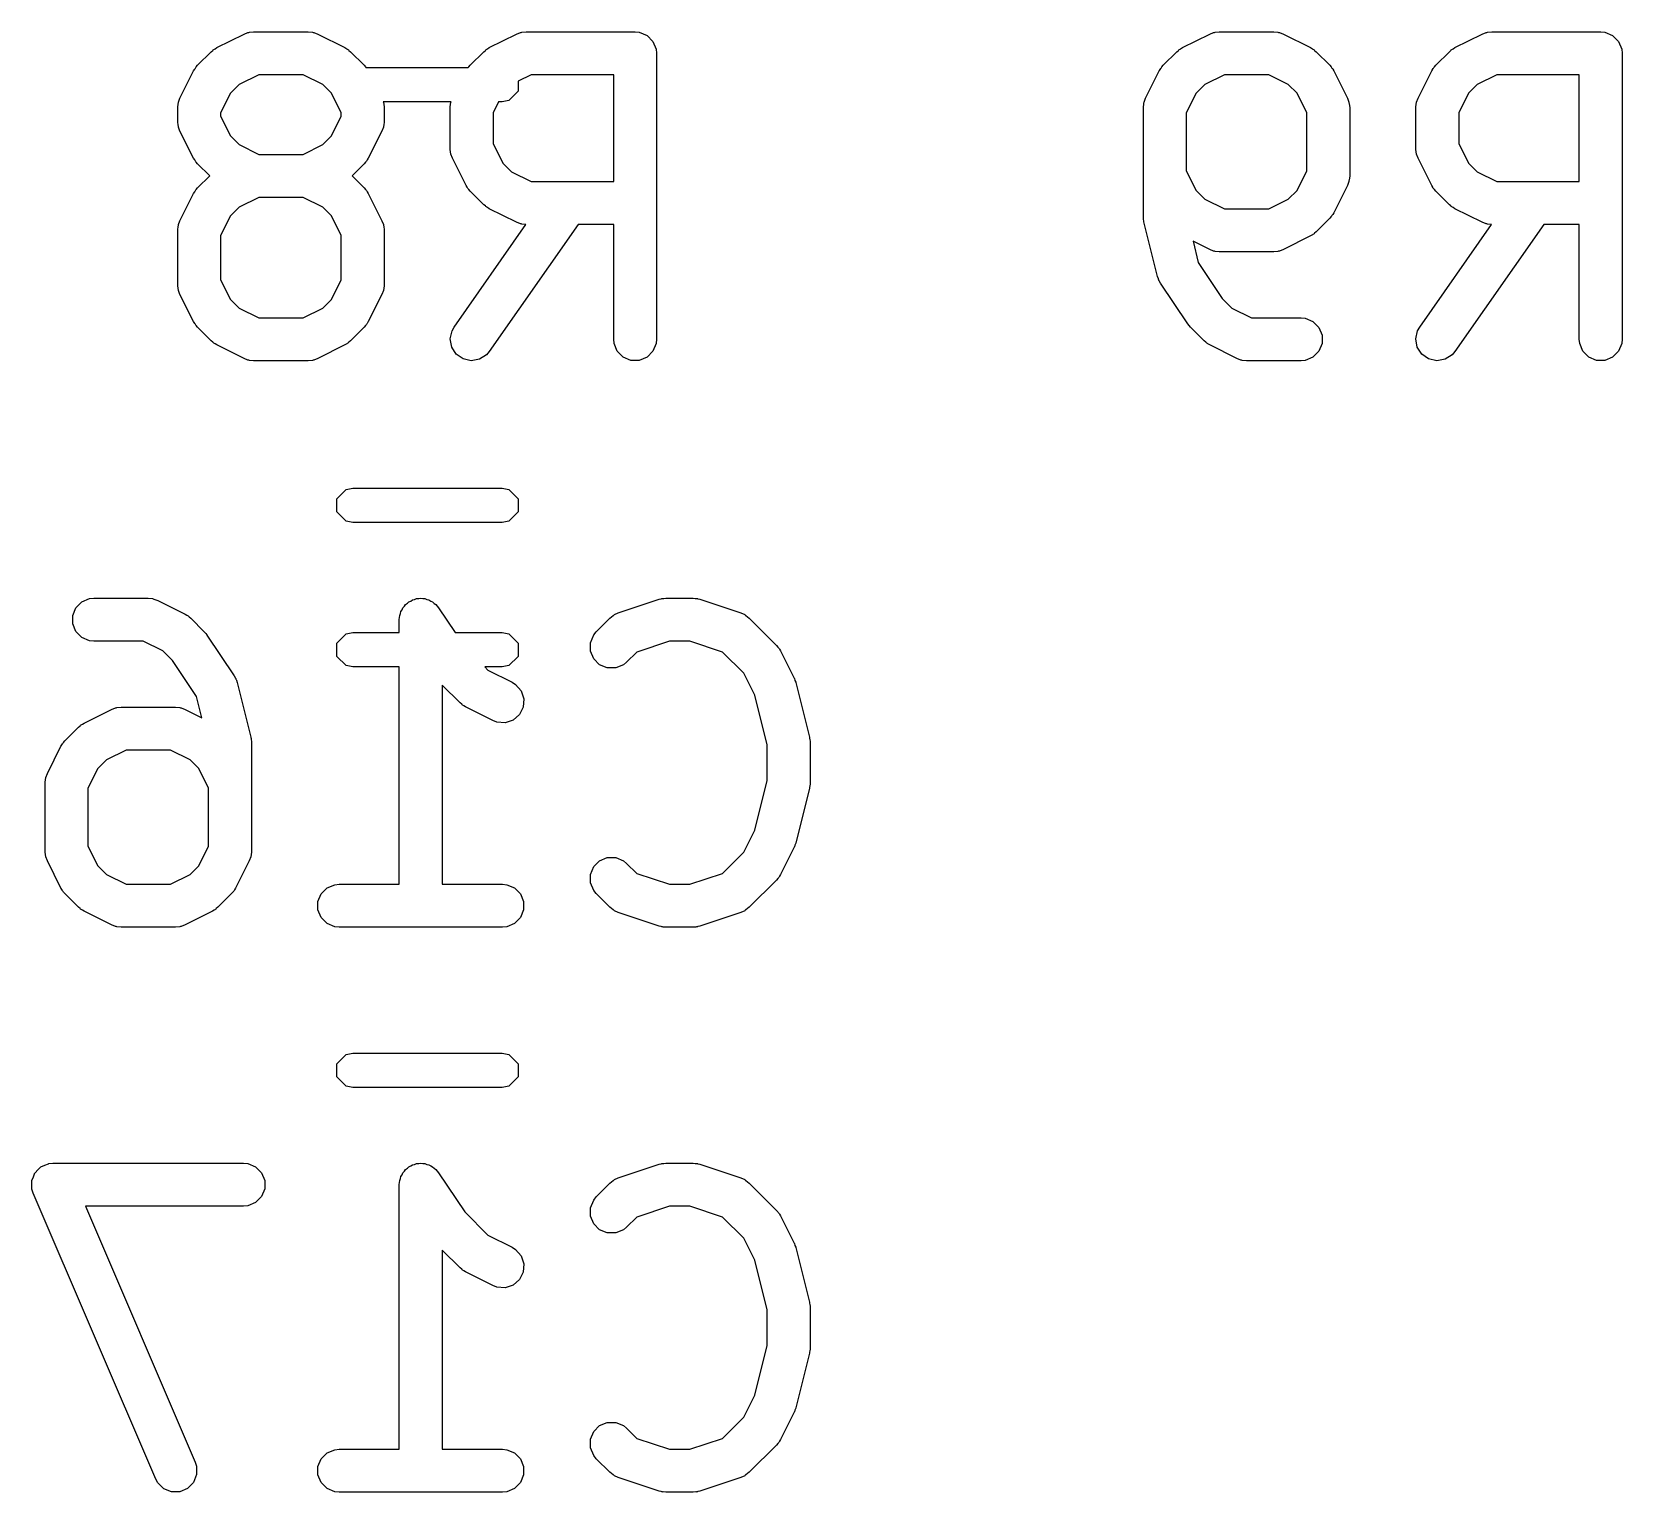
# Model space of a CAD drawing. Header units: inches. Extents: x 1.81 to 9.37, y -5.72 to -1.46.
# Drawn here: x 3.6542 to 3.8731, y -4.6638 to -4.4628 of the extents above; entities that cross this region are included whole.
import ezdxf

# ---------------------------------------------------------------- set-up
doc = ezdxf.new("R2010")
doc.units = ezdxf.units.IN
doc.header["$MEASUREMENT"] = 0
doc.layers.add('BLACK', color=250, linetype='CONTINUOUS')

msp = doc.modelspace()

# ---------------------------------------------------------------- linework, layer by layer
at = {"layer": 'BLACK', "linetype": 'CONTINUOUS'}
for p, q in [((3.67966, -4.46497), (3.68341, -4.4631)), ((3.68341, -4.4631), (3.68395, -4.46289)), ((3.68395, -4.46289), (3.68406, -4.46289)), ((3.68406, -4.46289), (3.68416, -4.46284)), ((3.68416, -4.46284), (3.68473, -4.46279)), ((3.68473, -4.46279), (3.69223, -4.46279)), ((3.69223, -4.46279), (3.69281, -4.46284)), ((3.69281, -4.46284), (3.69291, -4.46289)), ((3.69291, -4.46289), (3.69301, -4.46289)), ((3.69301, -4.46289), (3.69355, -4.4631)), ((3.69355, -4.4631), (3.6973, -4.46497)), ((3.71716, -4.46497), (3.72091, -4.4631)), ((3.72091, -4.4631), (3.72145, -4.46289)), ((3.72145, -4.46289), (3.72156, -4.46289)), ((3.72156, -4.46289), (3.72165, -4.46284)), ((3.72165, -4.46284), (3.72223, -4.46279)), ((3.72223, -4.46279), (3.73723, -4.46279)), ((3.73723, -4.46279), (3.7378, -4.46284)), ((3.7378, -4.46284), (3.73887, -4.46329)), ((3.73887, -4.46329), (3.73968, -4.4641)), ((3.73968, -4.4641), (3.74012, -4.46516)), ((3.81254, -4.46497), (3.81629, -4.4631)), ((3.81629, -4.4631), (3.81683, -4.46289)), ((3.81683, -4.46289), (3.81693, -4.46289)), ((3.81693, -4.46289), (3.81703, -4.46284)), ((3.81703, -4.46284), (3.81761, -4.46279)), ((3.81761, -4.46279), (3.82511, -4.46279)), ((3.82511, -4.46279), (3.82568, -4.46284)), ((3.82568, -4.46284), (3.82578, -4.46289)), ((3.82578, -4.46289), (3.82589, -4.46289)), ((3.82589, -4.46289), (3.82643, -4.4631)), ((3.82643, -4.4631), (3.83018, -4.46497)), ((3.85003, -4.46497), (3.85378, -4.4631)), ((3.85378, -4.4631), (3.85432, -4.46289)), ((3.85432, -4.46289), (3.85443, -4.46289)), ((3.85443, -4.46289), (3.85453, -4.46284)), ((3.85453, -4.46284), (3.8551, -4.46279)), ((3.8551, -4.46279), (3.8701, -4.46279)), ((3.8701, -4.46279), (3.87068, -4.46284)), ((3.87068, -4.46284), (3.87174, -4.46329)), ((3.87174, -4.46329), (3.87256, -4.4641)), ((3.87256, -4.4641), (3.873, -4.46516)), ((3.67702, -4.4674), (3.6789, -4.46553)), ((3.6789, -4.46553), (3.67912, -4.46534)), ((3.67912, -4.46534), (3.67917, -4.46528)), ((3.67917, -4.46528), (3.67926, -4.46523)), ((3.67926, -4.46523), (3.67934, -4.46516)), ((3.67934, -4.46516), (3.67942, -4.46513)), ((3.67942, -4.46513), (3.67966, -4.46497)), ((3.6973, -4.46497), (3.69755, -4.46513)), ((3.69755, -4.46513), (3.69762, -4.46516)), ((3.69762, -4.46516), (3.6977, -4.46523)), ((3.6977, -4.46523), (3.69779, -4.46528)), ((3.69779, -4.46528), (3.69784, -4.46534)), ((3.69784, -4.46534), (3.69807, -4.46553)), ((3.69807, -4.46553), (3.69995, -4.4674)), ((3.71452, -4.4674), (3.71639, -4.46553)), ((3.71639, -4.46553), (3.71662, -4.46534)), ((3.71662, -4.46534), (3.71667, -4.46528)), ((3.71667, -4.46528), (3.71676, -4.46523)), ((3.71676, -4.46523), (3.71684, -4.46516)), ((3.71684, -4.46516), (3.71691, -4.46513)), ((3.71691, -4.46513), (3.71716, -4.46497)), ((3.74012, -4.46516), (3.74018, -4.46574)), ((3.74018, -4.46574), (3.74018, -4.50511)), ((3.8099, -4.4674), (3.81177, -4.46553)), ((3.81177, -4.46553), (3.812, -4.46534)), ((3.812, -4.46534), (3.81205, -4.46528)), ((3.81205, -4.46528), (3.81214, -4.46523)), ((3.81214, -4.46523), (3.81222, -4.46516)), ((3.81222, -4.46516), (3.81229, -4.46513)), ((3.81229, -4.46513), (3.81254, -4.46497)), ((3.83018, -4.46497), (3.83043, -4.46513)), ((3.83043, -4.46513), (3.8305, -4.46516)), ((3.8305, -4.46516), (3.83058, -4.46523)), ((3.83058, -4.46523), (3.83067, -4.46528)), ((3.83067, -4.46528), (3.83072, -4.46534)), ((3.83072, -4.46534), (3.83095, -4.46553)), ((3.83095, -4.46553), (3.83282, -4.4674)), ((3.84739, -4.4674), (3.84927, -4.46553)), ((3.84927, -4.46553), (3.84949, -4.46534)), ((3.84949, -4.46534), (3.84954, -4.46528)), ((3.84954, -4.46528), (3.84963, -4.46523)), ((3.84963, -4.46523), (3.84971, -4.46516)), ((3.84971, -4.46516), (3.84979, -4.46513)), ((3.84979, -4.46513), (3.85003, -4.46497)), ((3.873, -4.46516), (3.87305, -4.46574)), ((3.87305, -4.46574), (3.87305, -4.50511)), ((3.67459, -4.47192), (3.67647, -4.46817)), ((3.67647, -4.46817), (3.67663, -4.46792)), ((3.67663, -4.46792), (3.67666, -4.46785)), ((3.67666, -4.46785), (3.67672, -4.46777)), ((3.67672, -4.46777), (3.67678, -4.46768)), ((3.67678, -4.46768), (3.67684, -4.46763)), ((3.67684, -4.46763), (3.67702, -4.4674)), ((3.68543, -4.46869), (3.68273, -4.47004)), ((3.69154, -4.46869), (3.68543, -4.46869)), ((3.69423, -4.47004), (3.69154, -4.46869)), ((3.69995, -4.4674), (3.70013, -4.46763)), ((3.70013, -4.46763), (3.70019, -4.46768)), ((3.70019, -4.46768), (3.70021, -4.46772)), ((3.70021, -4.46772), (3.71425, -4.46772)), ((3.71425, -4.46772), (3.71427, -4.46768)), ((3.71427, -4.46768), (3.71433, -4.46763)), ((3.71433, -4.46763), (3.71452, -4.4674)), ((3.72293, -4.46869), (3.72113, -4.46959)), ((3.73428, -4.46869), (3.72293, -4.46869)), ((3.73428, -4.48341), (3.73428, -4.46869)), ((3.80747, -4.47192), (3.80934, -4.46817)), ((3.80934, -4.46817), (3.8095, -4.46792)), ((3.8095, -4.46792), (3.80953, -4.46785)), ((3.80953, -4.46785), (3.8096, -4.46777)), ((3.8096, -4.46777), (3.80965, -4.46768)), ((3.80965, -4.46768), (3.80971, -4.46763)), ((3.80971, -4.46763), (3.8099, -4.4674)), ((3.81831, -4.46869), (3.81561, -4.47004)), ((3.82441, -4.46869), (3.81831, -4.46869)), ((3.82711, -4.47004), (3.82441, -4.46869)), ((3.83282, -4.4674), (3.83301, -4.46763)), ((3.83301, -4.46763), (3.83306, -4.46768)), ((3.83306, -4.46768), (3.83312, -4.46777)), ((3.83312, -4.46777), (3.83319, -4.46785)), ((3.83319, -4.46785), (3.83322, -4.46792)), ((3.83322, -4.46792), (3.83337, -4.46817)), ((3.83337, -4.46817), (3.83525, -4.47192)), ((3.84496, -4.47192), (3.84684, -4.46817)), ((3.84684, -4.46817), (3.84699, -4.46792)), ((3.84699, -4.46792), (3.84702, -4.46785)), ((3.84702, -4.46785), (3.84709, -4.46777)), ((3.84709, -4.46777), (3.84715, -4.46768)), ((3.84715, -4.46768), (3.84721, -4.46763)), ((3.84721, -4.46763), (3.84739, -4.4674)), ((3.8558, -4.46869), (3.8531, -4.47004)), ((3.86715, -4.46869), (3.8558, -4.46869)), ((3.86715, -4.48341), (3.86715, -4.46869)), ((3.68273, -4.47004), (3.68154, -4.47124)), ((3.69543, -4.47124), (3.69423, -4.47004)), ((3.72113, -4.47098), (3.71985, -4.47226)), ((3.72113, -4.46959), (3.72113, -4.47098)), ((3.81561, -4.47004), (3.81441, -4.47124)), ((3.82831, -4.47124), (3.82711, -4.47004)), ((3.8531, -4.47004), (3.85191, -4.47124)), ((3.67428, -4.47324), (3.67434, -4.47266)), ((3.67428, -4.47511), (3.67428, -4.47324)), ((3.67434, -4.47266), (3.67438, -4.47257)), ((3.67438, -4.47257), (3.67439, -4.47246)), ((3.67439, -4.47246), (3.67459, -4.47192)), ((3.68154, -4.47124), (3.68019, -4.47394)), ((3.69678, -4.47394), (3.69543, -4.47124)), ((3.71189, -4.47244), (3.70257, -4.47244)), ((3.70257, -4.47244), (3.70258, -4.47246)), ((3.70258, -4.47246), (3.70259, -4.47257)), ((3.70259, -4.47257), (3.70263, -4.47266)), ((3.70263, -4.47266), (3.70269, -4.47324)), ((3.70269, -4.47324), (3.70269, -4.47511)), ((3.71178, -4.47324), (3.71183, -4.47266)), ((3.71178, -4.47886), (3.71178, -4.47324)), ((3.71183, -4.47266), (3.71188, -4.47257)), ((3.71188, -4.47246), (3.71189, -4.47244)), ((3.71188, -4.47257), (3.71188, -4.47246)), ((3.71843, -4.47244), (3.71768, -4.47394)), ((3.71895, -4.47244), (3.71843, -4.47244)), ((3.71985, -4.47226), (3.71895, -4.47244)), ((3.80716, -4.47324), (3.80721, -4.47266)), ((3.80716, -4.48824), (3.80716, -4.47324)), ((3.80721, -4.47266), (3.80725, -4.47257)), ((3.80725, -4.47257), (3.80726, -4.47246)), ((3.80726, -4.47246), (3.80747, -4.47192)), ((3.81441, -4.47124), (3.81306, -4.47394)), ((3.82965, -4.47394), (3.82831, -4.47124)), ((3.83525, -4.47192), (3.83545, -4.47246)), ((3.83545, -4.47246), (3.83546, -4.47257)), ((3.83546, -4.47257), (3.8355, -4.47266)), ((3.8355, -4.47266), (3.83556, -4.47324)), ((3.83556, -4.47324), (3.83556, -4.48261)), ((3.84465, -4.47324), (3.84471, -4.47266)), ((3.84465, -4.47886), (3.84465, -4.47324)), ((3.84471, -4.47266), (3.84475, -4.47257)), ((3.84475, -4.47257), (3.84476, -4.47246)), ((3.84476, -4.47246), (3.84496, -4.47192)), ((3.85191, -4.47124), (3.85056, -4.47394)), ((3.67434, -4.47569), (3.67428, -4.47511)), ((3.68019, -4.47394), (3.68019, -4.47442)), ((3.68019, -4.47442), (3.68154, -4.47712)), ((3.69543, -4.47712), (3.69678, -4.47442)), ((3.69678, -4.47442), (3.69678, -4.47394)), ((3.70269, -4.47511), (3.70263, -4.47569)), ((3.71768, -4.47394), (3.71768, -4.47817)), ((3.81306, -4.47394), (3.81306, -4.48192)), ((3.82965, -4.48192), (3.82965, -4.47394)), ((3.85056, -4.47394), (3.85056, -4.47817)), ((3.67438, -4.47579), (3.67434, -4.47569)), ((3.67439, -4.47589), (3.67438, -4.47579)), ((3.67459, -4.47644), (3.67439, -4.47589)), ((3.67647, -4.48018), (3.67459, -4.47644)), ((3.68154, -4.47712), (3.68273, -4.47831)), ((3.69423, -4.47831), (3.69543, -4.47712)), ((3.70237, -4.47644), (3.7005, -4.48018)), ((3.70258, -4.47589), (3.70237, -4.47644)), ((3.70259, -4.47579), (3.70258, -4.47589)), ((3.70263, -4.47569), (3.70259, -4.47579)), ((3.68273, -4.47831), (3.68543, -4.47966)), ((3.68543, -4.47966), (3.69154, -4.47966)), ((3.69154, -4.47966), (3.69423, -4.47831)), ((3.71183, -4.47944), (3.71178, -4.47886)), ((3.71188, -4.47954), (3.71183, -4.47944)), ((3.71188, -4.47964), (3.71188, -4.47954)), ((3.71209, -4.48018), (3.71188, -4.47964)), ((3.71768, -4.47817), (3.71903, -4.48086)), ((3.84471, -4.47944), (3.84465, -4.47886)), ((3.84475, -4.47954), (3.84471, -4.47944)), ((3.84476, -4.47964), (3.84475, -4.47954)), ((3.84496, -4.48018), (3.84476, -4.47964)), ((3.85056, -4.47817), (3.85191, -4.48086)), ((3.67663, -4.48043), (3.67647, -4.48018)), ((3.67666, -4.4805), (3.67663, -4.48043)), ((3.67672, -4.48059), (3.67666, -4.4805)), ((3.67678, -4.48067), (3.67672, -4.48059)), ((3.67684, -4.48073), (3.67678, -4.48067)), ((3.67702, -4.48095), (3.67684, -4.48073)), ((3.67868, -4.48261), (3.67702, -4.48095)), ((3.69995, -4.48095), (3.69828, -4.48261)), ((3.70013, -4.48073), (3.69995, -4.48095)), ((3.70019, -4.48067), (3.70013, -4.48073)), ((3.70025, -4.48059), (3.70019, -4.48067)), ((3.70031, -4.4805), (3.70025, -4.48059)), ((3.70034, -4.48043), (3.70031, -4.4805)), ((3.7005, -4.48018), (3.70034, -4.48043)), ((3.71396, -4.48393), (3.71209, -4.48018)), ((3.71903, -4.48086), (3.72023, -4.48206)), ((3.72023, -4.48206), (3.72293, -4.48341)), ((3.81306, -4.48192), (3.81441, -4.48461)), ((3.82831, -4.48461), (3.82965, -4.48192)), ((3.84684, -4.48393), (3.84496, -4.48018)), ((3.85191, -4.48086), (3.8531, -4.48206)), ((3.8531, -4.48206), (3.8558, -4.48341)), ((3.67684, -4.4845), (3.67702, -4.48428)), ((3.67702, -4.48428), (3.67868, -4.48261)), ((3.69828, -4.48261), (3.69995, -4.48428)), ((3.69995, -4.48428), (3.70013, -4.4845)), ((3.71412, -4.48418), (3.71396, -4.48393)), ((3.71415, -4.48425), (3.71412, -4.48418)), ((3.71422, -4.48434), (3.71415, -4.48425)), ((3.72293, -4.48341), (3.73428, -4.48341)), ((3.83525, -4.48393), (3.83337, -4.48768)), ((3.83545, -4.48339), (3.83525, -4.48393)), ((3.83546, -4.48329), (3.83545, -4.48339)), ((3.8355, -4.48319), (3.83546, -4.48329)), ((3.83556, -4.48261), (3.8355, -4.48319)), ((3.84699, -4.48418), (3.84684, -4.48393)), ((3.84702, -4.48425), (3.84699, -4.48418)), ((3.84709, -4.48434), (3.84702, -4.48425)), ((3.8558, -4.48341), (3.86715, -4.48341)), ((3.67459, -4.48879), (3.67647, -4.48504)), ((3.67647, -4.48504), (3.67663, -4.48479)), ((3.67663, -4.48479), (3.67666, -4.48472)), ((3.67666, -4.48472), (3.67672, -4.48464)), ((3.67672, -4.48464), (3.67678, -4.48455)), ((3.67678, -4.48455), (3.67684, -4.4845)), ((3.68543, -4.48557), (3.68273, -4.48692)), ((3.69154, -4.48557), (3.68543, -4.48557)), ((3.69423, -4.48692), (3.69154, -4.48557)), ((3.70013, -4.4845), (3.70019, -4.48455)), ((3.70019, -4.48455), (3.70025, -4.48464)), ((3.70025, -4.48464), (3.70031, -4.48472)), ((3.70031, -4.48472), (3.70034, -4.48479)), ((3.70034, -4.48479), (3.7005, -4.48504)), ((3.7005, -4.48504), (3.70237, -4.48879)), ((3.71427, -4.48442), (3.71422, -4.48434)), ((3.71433, -4.48448), (3.71427, -4.48442)), ((3.71452, -4.4847), (3.71433, -4.48448)), ((3.71639, -4.48658), (3.71452, -4.4847)), ((3.81441, -4.48461), (3.81561, -4.48581)), ((3.81561, -4.48581), (3.81831, -4.48716)), ((3.82441, -4.48716), (3.82711, -4.48581)), ((3.82711, -4.48581), (3.82831, -4.48461)), ((3.84715, -4.48442), (3.84709, -4.48434)), ((3.84721, -4.48448), (3.84715, -4.48442)), ((3.84739, -4.4847), (3.84721, -4.48448)), ((3.84927, -4.48658), (3.84739, -4.4847)), ((3.68154, -4.48811), (3.68019, -4.49081)), ((3.68273, -4.48692), (3.68154, -4.48811)), ((3.69543, -4.48811), (3.69423, -4.48692)), ((3.69678, -4.49081), (3.69543, -4.48811)), ((3.71662, -4.48676), (3.71639, -4.48658)), ((3.71667, -4.48682), (3.71662, -4.48676)), ((3.71676, -4.48688), (3.71667, -4.48682)), ((3.71684, -4.48694), (3.71676, -4.48688)), ((3.71691, -4.48697), (3.71684, -4.48694)), ((3.71716, -4.48713), (3.71691, -4.48697)), ((3.72091, -4.489), (3.71716, -4.48713)), ((3.80717, -4.48834), (3.80716, -4.48824)), ((3.80716, -4.48838), (3.80717, -4.48834)), ((3.80719, -4.4886), (3.80716, -4.48838)), ((3.80721, -4.48881), (3.80719, -4.4886)), ((3.81831, -4.48716), (3.82441, -4.48716)), ((3.83282, -4.48845), (3.83095, -4.49033)), ((3.83301, -4.48822), (3.83282, -4.48845)), ((3.83306, -4.48817), (3.83301, -4.48822)), ((3.83312, -4.48808), (3.83306, -4.48817)), ((3.83319, -4.488), (3.83312, -4.48808)), ((3.83322, -4.48793), (3.83319, -4.488)), ((3.83337, -4.48768), (3.83322, -4.48793)), ((3.84949, -4.48676), (3.84927, -4.48658)), ((3.84954, -4.48682), (3.84949, -4.48676)), ((3.84963, -4.48688), (3.84954, -4.48682)), ((3.84971, -4.48694), (3.84963, -4.48688)), ((3.84979, -4.48697), (3.84971, -4.48694)), ((3.85003, -4.48713), (3.84979, -4.48697)), ((3.85378, -4.489), (3.85003, -4.48713)), ((3.67428, -4.49011), (3.67434, -4.48954)), ((3.67428, -4.49761), (3.67428, -4.49011)), ((3.67434, -4.48954), (3.67438, -4.48944)), ((3.67438, -4.48944), (3.67439, -4.48933)), ((3.67439, -4.48933), (3.67459, -4.48879)), ((3.68019, -4.49081), (3.68019, -4.49691)), ((3.69678, -4.49691), (3.69678, -4.49081)), ((3.70237, -4.48879), (3.70258, -4.48933)), ((3.70258, -4.48933), (3.70259, -4.48944)), ((3.70259, -4.48944), (3.70263, -4.48954)), ((3.70263, -4.48954), (3.70269, -4.49011)), ((3.70269, -4.49011), (3.70269, -4.49761)), ((3.71231, -4.50342), (3.72219, -4.48931)), ((3.72939, -4.48932), (3.71715, -4.5068)), ((3.72145, -4.48921), (3.72091, -4.489)), ((3.72156, -4.48922), (3.72145, -4.48921)), ((3.72165, -4.48926), (3.72156, -4.48922)), ((3.72219, -4.48931), (3.72165, -4.48926)), ((3.73428, -4.48932), (3.72939, -4.48932)), ((3.73428, -4.50511), (3.73428, -4.48932)), ((3.80723, -4.48885), (3.80721, -4.48881)), ((3.80725, -4.48895), (3.80723, -4.48885)), ((3.80912, -4.49645), (3.80725, -4.48895)), ((3.83043, -4.49072), (3.83018, -4.49088)), ((3.8305, -4.49069), (3.83043, -4.49072)), ((3.83058, -4.49063), (3.8305, -4.49069)), ((3.83067, -4.49057), (3.83058, -4.49063)), ((3.83072, -4.49051), (3.83067, -4.49057)), ((3.83095, -4.49033), (3.83072, -4.49051)), ((3.84519, -4.50342), (3.85506, -4.48931)), ((3.86227, -4.48932), (3.85002, -4.5068)), ((3.85432, -4.48921), (3.85378, -4.489)), ((3.85443, -4.48922), (3.85432, -4.48921)), ((3.85453, -4.48926), (3.85443, -4.48922)), ((3.85506, -4.48931), (3.85453, -4.48926)), ((3.86715, -4.48932), (3.86227, -4.48932)), ((3.86715, -4.50511), (3.86715, -4.48932)), ((3.81629, -4.49275), (3.814, -4.49161)), ((3.814, -4.49161), (3.81472, -4.49452)), ((3.81683, -4.49296), (3.81629, -4.49275)), ((3.81693, -4.49297), (3.81683, -4.49296)), ((3.81703, -4.49301), (3.81693, -4.49297)), ((3.81761, -4.49307), (3.81703, -4.49301)), ((3.82568, -4.49301), (3.82511, -4.49307)), ((3.82578, -4.49297), (3.82568, -4.49301)), ((3.82589, -4.49296), (3.82578, -4.49297)), ((3.82643, -4.49275), (3.82589, -4.49296)), ((3.83018, -4.49088), (3.82643, -4.49275)), ((3.81472, -4.49452), (3.81803, -4.49948)), ((3.82511, -4.49307), (3.81761, -4.49307)), ((3.68019, -4.49691), (3.68154, -4.49961)), ((3.69543, -4.49961), (3.69678, -4.49691)), ((3.80924, -4.49679), (3.80912, -4.49645)), ((3.80926, -4.49686), (3.80924, -4.49679)), ((3.80929, -4.49693), (3.80926, -4.49686)), ((3.80931, -4.497), (3.80929, -4.49693)), ((3.80936, -4.49706), (3.80931, -4.497)), ((3.80953, -4.49738), (3.80936, -4.49706)), ((3.81328, -4.503), (3.80953, -4.49738)), ((3.67434, -4.49819), (3.67428, -4.49761)), ((3.67438, -4.49829), (3.67434, -4.49819)), ((3.67439, -4.49839), (3.67438, -4.49829)), ((3.67459, -4.49893), (3.67439, -4.49839)), ((3.67647, -4.50268), (3.67459, -4.49893)), ((3.70237, -4.49893), (3.7005, -4.50268)), ((3.70258, -4.49839), (3.70237, -4.49893)), ((3.70259, -4.49829), (3.70258, -4.49839)), ((3.70263, -4.49819), (3.70259, -4.49829)), ((3.70269, -4.49761), (3.70263, -4.49819)), ((3.81803, -4.49948), (3.81936, -4.50081)), ((3.68154, -4.49961), (3.68273, -4.50081)), ((3.68273, -4.50081), (3.68543, -4.50216)), ((3.69154, -4.50216), (3.69423, -4.50081)), ((3.69423, -4.50081), (3.69543, -4.49961)), ((3.81936, -4.50081), (3.82206, -4.50216)), ((3.67663, -4.50293), (3.67647, -4.50268)), ((3.67666, -4.503), (3.67663, -4.50293)), ((3.67672, -4.50308), (3.67666, -4.503)), ((3.67678, -4.50317), (3.67672, -4.50308)), ((3.67684, -4.50322), (3.67678, -4.50317)), ((3.67702, -4.50345), (3.67684, -4.50322)), ((3.6789, -4.50532), (3.67702, -4.50345)), ((3.68543, -4.50216), (3.69154, -4.50216)), ((3.69995, -4.50345), (3.69807, -4.50532)), ((3.70013, -4.50322), (3.69995, -4.50345)), ((3.70019, -4.50317), (3.70013, -4.50322)), ((3.70025, -4.50308), (3.70019, -4.50317)), ((3.70031, -4.503), (3.70025, -4.50308)), ((3.70034, -4.50293), (3.70031, -4.503)), ((3.7005, -4.50268), (3.70034, -4.50293)), ((3.71178, -4.50505), (3.71203, -4.50392)), ((3.71203, -4.50392), (3.71231, -4.50342)), ((3.81346, -4.50322), (3.81328, -4.503)), ((3.81328, -4.503), (3.81328, -4.503)), ((3.81328, -4.503), (3.81328, -4.503)), ((3.81364, -4.50345), (3.81346, -4.50322)), ((3.81365, -4.50345), (3.81364, -4.50345)), ((3.81364, -4.50345), (3.81364, -4.50345)), ((3.81552, -4.50532), (3.81365, -4.50345)), ((3.82206, -4.50216), (3.82886, -4.50216)), ((3.82886, -4.50216), (3.82943, -4.50221)), ((3.82943, -4.50221), (3.8305, -4.50266)), ((3.8305, -4.50266), (3.83131, -4.50347)), ((3.83131, -4.50347), (3.83175, -4.50453)), ((3.84465, -4.50505), (3.8449, -4.50392)), ((3.8449, -4.50392), (3.84519, -4.50342)), ((3.67912, -4.50551), (3.6789, -4.50532)), ((3.67917, -4.50557), (3.67912, -4.50551)), ((3.67926, -4.50562), (3.67917, -4.50557)), ((3.67934, -4.50569), (3.67926, -4.50562)), ((3.67942, -4.50572), (3.67934, -4.50569)), ((3.67966, -4.50588), (3.67942, -4.50572)), ((3.68341, -4.50775), (3.67966, -4.50588)), ((3.6973, -4.50588), (3.69355, -4.50775)), ((3.69755, -4.50572), (3.6973, -4.50588)), ((3.69762, -4.50569), (3.69755, -4.50572)), ((3.6977, -4.50562), (3.69762, -4.50569)), ((3.69779, -4.50557), (3.6977, -4.50562)), ((3.69784, -4.50551), (3.69779, -4.50557)), ((3.69807, -4.50532), (3.69784, -4.50551)), ((3.71198, -4.50618), (3.71178, -4.50505)), ((3.73433, -4.50569), (3.73428, -4.50511)), ((3.73477, -4.50675), (3.73433, -4.50569)), ((3.74012, -4.50569), (3.73968, -4.50675)), ((3.74018, -4.50511), (3.74012, -4.50569)), ((3.81575, -4.50551), (3.81552, -4.50532)), ((3.8158, -4.50557), (3.81575, -4.50551)), ((3.81589, -4.50562), (3.8158, -4.50557)), ((3.81597, -4.50569), (3.81589, -4.50562)), ((3.81604, -4.50572), (3.81597, -4.50569)), ((3.81629, -4.50588), (3.81604, -4.50572)), ((3.82004, -4.50775), (3.81629, -4.50588)), ((3.83175, -4.50569), (3.83131, -4.50675)), ((3.83175, -4.50453), (3.83175, -4.50569)), ((3.84485, -4.50618), (3.84465, -4.50505)), ((3.86721, -4.50569), (3.86715, -4.50511)), ((3.86765, -4.50675), (3.86721, -4.50569)), ((3.873, -4.50569), (3.87256, -4.50675)), ((3.87305, -4.50511), (3.873, -4.50569)), ((3.68395, -4.50796), (3.68341, -4.50775)), ((3.68406, -4.50797), (3.68395, -4.50796)), ((3.68416, -4.50801), (3.68406, -4.50797)), ((3.68473, -4.50806), (3.68416, -4.50801)), ((3.69223, -4.50806), (3.68473, -4.50806)), ((3.69281, -4.50801), (3.69223, -4.50806)), ((3.69291, -4.50797), (3.69281, -4.50801)), ((3.69301, -4.50796), (3.69291, -4.50797)), ((3.69355, -4.50775), (3.69301, -4.50796)), ((3.7126, -4.50715), (3.71198, -4.50618)), ((3.71354, -4.50781), (3.7126, -4.50715)), ((3.71467, -4.50806), (3.71354, -4.50781)), ((3.7158, -4.50786), (3.71467, -4.50806)), ((3.71677, -4.50724), (3.7158, -4.50786)), ((3.71715, -4.5068), (3.71677, -4.50724)), ((3.73559, -4.50757), (3.73477, -4.50675)), ((3.73665, -4.50801), (3.73559, -4.50757)), ((3.7378, -4.50801), (3.73665, -4.50801)), ((3.73887, -4.50757), (3.7378, -4.50801)), ((3.73968, -4.50675), (3.73887, -4.50757)), ((3.82058, -4.50796), (3.82004, -4.50775)), ((3.82068, -4.50797), (3.82058, -4.50796)), ((3.82078, -4.50801), (3.82068, -4.50797)), ((3.82136, -4.50806), (3.82078, -4.50801)), ((3.82886, -4.50806), (3.82136, -4.50806)), ((3.82943, -4.50801), (3.82886, -4.50806)), ((3.8305, -4.50757), (3.82943, -4.50801)), ((3.83131, -4.50675), (3.8305, -4.50757)), ((3.84547, -4.50715), (3.84485, -4.50618)), ((3.84642, -4.50781), (3.84547, -4.50715)), ((3.84754, -4.50806), (3.84642, -4.50781)), ((3.84868, -4.50786), (3.84754, -4.50806)), ((3.84965, -4.50724), (3.84868, -4.50786)), ((3.85002, -4.5068), (3.84965, -4.50724)), ((3.86846, -4.50757), (3.86765, -4.50675)), ((3.86953, -4.50801), (3.86846, -4.50757)), ((3.87068, -4.50801), (3.86953, -4.50801)), ((3.87174, -4.50757), (3.87068, -4.50801)), ((3.87256, -4.50675), (3.87174, -4.50757)), ((3.69619, -4.52705), (3.69747, -4.52577)), ((3.69747, -4.52577), (3.69838, -4.52559)), ((3.69838, -4.52559), (3.71895, -4.52559)), ((3.71895, -4.52559), (3.71985, -4.52577)), ((3.71985, -4.52577), (3.72113, -4.52705)), ((3.69619, -4.52886), (3.69619, -4.52705)), ((3.72113, -4.52705), (3.72113, -4.52886)), ((3.69747, -4.53014), (3.69619, -4.52886)), ((3.69838, -4.53031), (3.69747, -4.53014)), ((3.71985, -4.53014), (3.71895, -4.53031)), ((3.72113, -4.52886), (3.71985, -4.53014)), ((3.71895, -4.53031), (3.69838, -4.53031)), ((3.66109, -4.54124), (3.66215, -4.5408)), ((3.66215, -4.5408), (3.66273, -4.54074)), ((3.66273, -4.54074), (3.67023, -4.54074)), ((3.67023, -4.54074), (3.6708, -4.5408)), ((3.6708, -4.5408), (3.6709, -4.54084)), ((3.6709, -4.54084), (3.67101, -4.54085)), ((3.67101, -4.54085), (3.67155, -4.54105)), ((3.67155, -4.54105), (3.6753, -4.54293)), ((3.70608, -4.54124), (3.70635, -4.54113)), ((3.70635, -4.54113), (3.7066, -4.54096)), ((3.7066, -4.54096), (3.70688, -4.54091)), ((3.70688, -4.54091), (3.70715, -4.5408)), ((3.70715, -4.5408), (3.70744, -4.5408)), ((3.70744, -4.5408), (3.70773, -4.54074)), ((3.70773, -4.54074), (3.70801, -4.5408)), ((3.70801, -4.5408), (3.7083, -4.5408)), ((3.7083, -4.5408), (3.70857, -4.54091)), ((3.70857, -4.54091), (3.70886, -4.54097)), ((3.70886, -4.54097), (3.7091, -4.54113)), ((3.7091, -4.54113), (3.70936, -4.54124)), ((3.73491, -4.54277), (3.74054, -4.54089)), ((3.74054, -4.54089), (3.74082, -4.54083)), ((3.74082, -4.54083), (3.74089, -4.5408)), ((3.74089, -4.5408), (3.741, -4.54079)), ((3.741, -4.54079), (3.7411, -4.54076)), ((3.7411, -4.54076), (3.74118, -4.54077)), ((3.74118, -4.54077), (3.74147, -4.54074)), ((3.74147, -4.54074), (3.74522, -4.54074)), ((3.74522, -4.54074), (3.74551, -4.54077)), ((3.74551, -4.54077), (3.74559, -4.54076)), ((3.74559, -4.54076), (3.74569, -4.54079)), ((3.74569, -4.54079), (3.7458, -4.5408)), ((3.7458, -4.5408), (3.74587, -4.54083)), ((3.74587, -4.54083), (3.74615, -4.54089)), ((3.74615, -4.54089), (3.75178, -4.54277)), ((3.65983, -4.54312), (3.66027, -4.54205)), ((3.65983, -4.54427), (3.65983, -4.54312)), ((3.66027, -4.54205), (3.66109, -4.54124)), ((3.6753, -4.54293), (3.67555, -4.54308)), ((3.67555, -4.54308), (3.67562, -4.54311)), ((3.67562, -4.54311), (3.6757, -4.54318)), ((3.6757, -4.54318), (3.67579, -4.54324)), ((3.67579, -4.54324), (3.67584, -4.54329)), ((3.67584, -4.54329), (3.67607, -4.54348)), ((3.70477, -4.54369), (3.70483, -4.54312)), ((3.70483, -4.54312), (3.70494, -4.54285)), ((3.70494, -4.54285), (3.705, -4.54256)), ((3.705, -4.54256), (3.70516, -4.54232)), ((3.70516, -4.54232), (3.70527, -4.54205)), ((3.70527, -4.54205), (3.70548, -4.54185)), ((3.70548, -4.54185), (3.70564, -4.5416)), ((3.70564, -4.5416), (3.70588, -4.54144)), ((3.70588, -4.54144), (3.70608, -4.54124)), ((3.70936, -4.54124), (3.70957, -4.54145)), ((3.70957, -4.54145), (3.70981, -4.54161)), ((3.70981, -4.54161), (3.71018, -4.54205)), ((3.71018, -4.54205), (3.71018, -4.54205)), ((3.71018, -4.54205), (3.71018, -4.54205)), ((3.71018, -4.54205), (3.71018, -4.54206)), ((3.71018, -4.54206), (3.71246, -4.54547)), ((3.73376, -4.54348), (3.73421, -4.54311)), ((3.73421, -4.54311), (3.7343, -4.54307)), ((3.7343, -4.54307), (3.73438, -4.543)), ((3.73438, -4.543), (3.73491, -4.54277)), ((3.75178, -4.54277), (3.75231, -4.543)), ((3.75231, -4.543), (3.75239, -4.54307)), ((3.75239, -4.54307), (3.75248, -4.54311)), ((3.75248, -4.54311), (3.75293, -4.54348)), ((3.66027, -4.54533), (3.65983, -4.54427)), ((3.66109, -4.54615), (3.66027, -4.54533)), ((3.67607, -4.54348), (3.67794, -4.54536)), ((3.67794, -4.54536), (3.67794, -4.54536)), ((3.67794, -4.54536), (3.67794, -4.54536)), ((3.67794, -4.54536), (3.67813, -4.54559)), ((3.69747, -4.54565), (3.69838, -4.54547)), ((3.69838, -4.54547), (3.70477, -4.54547)), ((3.70477, -4.54547), (3.70477, -4.54369)), ((3.70477, -4.54369), (3.70477, -4.54369)), ((3.70477, -4.54369), (3.70477, -4.54369)), ((3.70477, -4.54369), (3.70477, -4.54369)), ((3.71246, -4.54547), (3.71895, -4.54547)), ((3.71895, -4.54547), (3.71985, -4.54565)), ((3.73152, -4.5458), (3.73188, -4.54536)), ((3.73188, -4.54536), (3.73376, -4.54348)), ((3.75293, -4.54348), (3.75668, -4.54723)), ((3.66215, -4.54659), (3.66109, -4.54615)), ((3.66273, -4.54665), (3.66215, -4.54659)), ((3.66953, -4.54665), (3.66273, -4.54665)), ((3.67223, -4.548), (3.66953, -4.54665)), ((3.67813, -4.54559), (3.67831, -4.5458)), ((3.67831, -4.5458), (3.67831, -4.5458)), ((3.67831, -4.5458), (3.67831, -4.54581)), ((3.67831, -4.54581), (3.68206, -4.55143)), ((3.69619, -4.54693), (3.69747, -4.54565)), ((3.69619, -4.54874), (3.69619, -4.54693)), ((3.71985, -4.54565), (3.72113, -4.54693)), ((3.72113, -4.54693), (3.72113, -4.54874)), ((3.73107, -4.54687), (3.73152, -4.5458)), ((3.73107, -4.54802), (3.73107, -4.54687)), ((3.74195, -4.54665), (3.73744, -4.54815)), ((3.74474, -4.54665), (3.74195, -4.54665)), ((3.74925, -4.54815), (3.74474, -4.54665)), ((3.75668, -4.54723), (3.75687, -4.54746)), ((3.75687, -4.54746), (3.75693, -4.54751)), ((3.75693, -4.54751), (3.75698, -4.5476)), ((3.75698, -4.5476), (3.75705, -4.54768)), ((3.75705, -4.54768), (3.75708, -4.54775)), ((3.75708, -4.54775), (3.75723, -4.548)), ((3.67356, -4.54932), (3.67223, -4.548)), ((3.67686, -4.55428), (3.67356, -4.54932)), ((3.69747, -4.55002), (3.69619, -4.54874)), ((3.72113, -4.54874), (3.71985, -4.55002)), ((3.73152, -4.54908), (3.73107, -4.54802)), ((3.73233, -4.5499), (3.73152, -4.54908)), ((3.73339, -4.55034), (3.73233, -4.5499)), ((3.73561, -4.5499), (3.73455, -4.55034)), ((3.73606, -4.54953), (3.73561, -4.5499)), ((3.73744, -4.54815), (3.73606, -4.54953)), ((3.75217, -4.55107), (3.74925, -4.54815)), ((3.75723, -4.548), (3.75911, -4.55175)), ((3.68206, -4.55143), (3.68223, -4.55175)), ((3.68223, -4.55175), (3.68227, -4.55181)), ((3.68227, -4.55181), (3.6823, -4.55188)), ((3.6823, -4.55188), (3.68233, -4.55194)), ((3.68233, -4.55194), (3.68235, -4.55201)), ((3.68235, -4.55201), (3.68247, -4.55235)), ((3.69838, -4.5502), (3.69747, -4.55002)), ((3.70477, -4.5502), (3.69838, -4.5502)), ((3.70477, -4.58011), (3.70477, -4.5502)), ((3.71895, -4.5502), (3.71653, -4.5502)), ((3.71653, -4.5502), (3.71697, -4.55064)), ((3.71697, -4.55064), (3.72029, -4.5523)), ((3.71985, -4.55002), (3.71895, -4.5502)), ((3.73455, -4.55034), (3.73339, -4.55034)), ((3.75368, -4.5541), (3.75217, -4.55107)), ((3.75911, -4.55175), (3.75913, -4.55179)), ((3.75913, -4.55179), (3.75914, -4.55181)), ((3.75914, -4.55181), (3.75922, -4.55205)), ((3.75922, -4.55205), (3.75932, -4.55229)), ((3.67759, -4.5572), (3.67686, -4.55428)), ((3.68247, -4.55235), (3.68434, -4.55985)), ((3.71314, -4.55516), (3.71068, -4.5527)), ((3.71068, -4.5527), (3.71068, -4.58011)), ((3.72029, -4.5523), (3.72078, -4.55261)), ((3.72078, -4.55261), (3.72154, -4.55348)), ((3.72154, -4.55348), (3.7219, -4.55457)), ((3.75539, -4.56093), (3.75368, -4.5541)), ((3.75932, -4.55229), (3.75932, -4.55231)), ((3.75932, -4.55231), (3.75933, -4.55235)), ((3.75933, -4.55235), (3.76121, -4.55985)), ((3.66141, -4.55793), (3.66516, -4.55605)), ((3.66516, -4.55605), (3.6657, -4.55584)), ((3.6657, -4.55584), (3.66581, -4.55584)), ((3.66581, -4.55584), (3.6659, -4.5558)), ((3.6659, -4.5558), (3.66648, -4.55574)), ((3.66648, -4.55574), (3.67398, -4.55574)), ((3.67398, -4.55574), (3.67455, -4.5558)), ((3.67455, -4.5558), (3.67465, -4.55584)), ((3.67465, -4.55584), (3.67476, -4.55584)), ((3.67476, -4.55584), (3.6753, -4.55605)), ((3.6753, -4.55605), (3.67759, -4.5572)), ((3.71336, -4.55534), (3.71314, -4.55516)), ((3.71341, -4.5554), (3.71336, -4.55534)), ((3.7135, -4.55546), (3.71341, -4.5554)), ((3.71358, -4.55552), (3.7135, -4.55546)), ((3.71365, -4.55555), (3.71358, -4.55552)), ((3.7139, -4.55571), (3.71365, -4.55555)), ((3.71765, -4.55758), (3.7139, -4.55571)), ((3.72182, -4.55572), (3.72131, -4.55675)), ((3.7219, -4.55457), (3.72182, -4.55572)), ((3.65877, -4.56035), (3.66064, -4.55848)), ((3.66064, -4.55848), (3.66087, -4.55829)), ((3.66087, -4.55829), (3.66092, -4.55823)), ((3.66092, -4.55823), (3.66101, -4.55818)), ((3.66101, -4.55818), (3.66109, -4.55811)), ((3.66109, -4.55811), (3.66116, -4.55808)), ((3.66116, -4.55808), (3.66141, -4.55793)), ((3.71819, -4.55779), (3.71765, -4.55758)), ((3.71934, -4.55787), (3.71819, -4.55779)), ((3.72043, -4.55751), (3.71934, -4.55787)), ((3.72131, -4.55675), (3.72043, -4.55751)), ((3.65821, -4.56112), (3.65837, -4.56087)), ((3.65837, -4.56087), (3.6584, -4.5608)), ((3.6584, -4.5608), (3.65847, -4.56072)), ((3.65847, -4.56072), (3.65852, -4.56063)), ((3.65852, -4.56063), (3.65858, -4.56058)), ((3.65858, -4.56058), (3.65877, -4.56035)), ((3.68434, -4.55985), (3.68436, -4.55995)), ((3.68436, -4.55995), (3.68437, -4.55999)), ((3.68437, -4.55999), (3.68439, -4.56021)), ((3.68439, -4.56021), (3.68443, -4.56042)), ((3.68443, -4.56042), (3.68442, -4.56047)), ((3.68442, -4.56047), (3.68443, -4.56057)), ((3.68443, -4.56057), (3.68443, -4.57556)), ((3.76121, -4.55985), (3.76122, -4.55995)), ((3.76122, -4.55995), (3.76124, -4.55999)), ((3.76124, -4.55999), (3.76126, -4.56021)), ((3.76126, -4.56021), (3.76129, -4.56042)), ((3.76129, -4.56042), (3.76129, -4.56047)), ((3.76129, -4.56047), (3.7613, -4.56057)), ((3.7613, -4.56057), (3.7613, -4.56619)), ((3.65634, -4.56487), (3.65821, -4.56112)), ((3.66448, -4.56299), (3.66328, -4.56419)), ((3.66718, -4.56164), (3.66448, -4.56299)), ((3.67328, -4.56164), (3.66718, -4.56164)), ((3.67598, -4.56299), (3.67328, -4.56164)), ((3.67718, -4.56419), (3.67598, -4.56299)), ((3.75539, -4.56583), (3.75539, -4.56093)), ((3.65613, -4.56541), (3.65634, -4.56487)), ((3.66328, -4.56419), (3.66193, -4.56689)), ((3.67852, -4.56689), (3.67718, -4.56419)), ((3.65603, -4.56619), (3.65608, -4.56561)), ((3.65603, -4.57556), (3.65603, -4.56619)), ((3.65608, -4.56561), (3.65612, -4.56552)), ((3.65612, -4.56552), (3.65613, -4.56541)), ((3.66193, -4.56689), (3.66193, -4.57487)), ((3.67852, -4.57487), (3.67852, -4.56689)), ((3.75368, -4.57266), (3.75539, -4.56583)), ((3.76121, -4.56691), (3.75933, -4.57441)), ((3.76122, -4.56681), (3.76121, -4.56691)), ((3.76124, -4.56677), (3.76122, -4.56681)), ((3.76126, -4.56655), (3.76124, -4.56677)), ((3.76129, -4.56633), (3.76126, -4.56655)), ((3.7613, -4.56619), (3.76129, -4.56629)), ((3.76129, -4.56629), (3.76129, -4.56633)), ((3.75217, -4.57569), (3.75368, -4.57266)), ((3.65608, -4.57614), (3.65603, -4.57556)), ((3.65612, -4.57624), (3.65608, -4.57614)), ((3.66193, -4.57487), (3.66328, -4.57757)), ((3.67718, -4.57757), (3.67852, -4.57487)), ((3.68437, -4.57614), (3.68433, -4.57624)), ((3.68443, -4.57556), (3.68437, -4.57614)), ((3.74925, -4.57861), (3.75217, -4.57569)), ((3.75911, -4.57501), (3.75723, -4.57876)), ((3.75913, -4.57497), (3.75911, -4.57501)), ((3.75914, -4.57495), (3.75913, -4.57497)), ((3.75922, -4.57471), (3.75914, -4.57495)), ((3.75932, -4.57447), (3.75922, -4.57471)), ((3.75933, -4.57441), (3.75932, -4.57445)), ((3.75932, -4.57445), (3.75932, -4.57447)), ((3.65613, -4.57634), (3.65612, -4.57624)), ((3.65634, -4.57689), (3.65613, -4.57634)), ((3.65821, -4.58063), (3.65634, -4.57689)), ((3.66328, -4.57757), (3.66448, -4.57876)), ((3.67598, -4.57876), (3.67718, -4.57757)), ((3.68412, -4.57689), (3.68224, -4.58063)), ((3.68433, -4.57634), (3.68412, -4.57689)), ((3.68433, -4.57624), (3.68433, -4.57634)), ((3.73107, -4.57874), (3.73152, -4.57767)), ((3.73152, -4.57767), (3.73233, -4.57686)), ((3.73233, -4.57686), (3.73339, -4.57642)), ((3.73339, -4.57642), (3.73455, -4.57642)), ((3.73455, -4.57642), (3.73561, -4.57686)), ((3.73561, -4.57686), (3.73606, -4.57723)), ((3.73606, -4.57723), (3.73744, -4.57861)), ((3.66448, -4.57876), (3.66718, -4.58011)), ((3.66718, -4.58011), (3.67328, -4.58011)), ((3.67328, -4.58011), (3.67598, -4.57876)), ((3.69483, -4.58061), (3.6959, -4.58017)), ((3.6959, -4.58017), (3.69648, -4.58011)), ((3.69648, -4.58011), (3.70477, -4.58011)), ((3.71068, -4.58011), (3.71897, -4.58011)), ((3.71897, -4.58011), (3.71955, -4.58017)), ((3.71955, -4.58017), (3.72061, -4.58061)), ((3.73107, -4.57989), (3.73107, -4.57874)), ((3.73152, -4.58095), (3.73107, -4.57989)), ((3.73744, -4.57861), (3.74195, -4.58011)), ((3.74195, -4.58011), (3.74474, -4.58011)), ((3.74474, -4.58011), (3.74925, -4.57861)), ((3.75668, -4.57953), (3.75293, -4.58328)), ((3.75687, -4.5793), (3.75668, -4.57953)), ((3.75693, -4.57925), (3.75687, -4.5793)), ((3.75698, -4.57916), (3.75693, -4.57925)), ((3.75705, -4.57908), (3.75698, -4.57916)), ((3.75708, -4.57901), (3.75705, -4.57908)), ((3.75723, -4.57876), (3.75708, -4.57901)), ((3.65837, -4.58088), (3.65821, -4.58063)), ((3.6584, -4.58095), (3.65837, -4.58088)), ((3.65847, -4.58104), (3.6584, -4.58095)), ((3.65852, -4.58112), (3.65847, -4.58104)), ((3.65858, -4.58118), (3.65852, -4.58112)), ((3.65877, -4.5814), (3.65858, -4.58118)), ((3.66064, -4.58328), (3.65877, -4.5814)), ((3.68169, -4.5814), (3.67982, -4.58328)), ((3.68188, -4.58118), (3.68169, -4.5814)), ((3.68194, -4.58112), (3.68188, -4.58118)), ((3.68199, -4.58104), (3.68194, -4.58112)), ((3.68206, -4.58095), (3.68199, -4.58104)), ((3.68209, -4.58088), (3.68206, -4.58095)), ((3.68224, -4.58063), (3.68209, -4.58088)), ((3.69358, -4.58249), (3.69402, -4.58142)), ((3.69358, -4.58364), (3.69358, -4.58249)), ((3.69402, -4.58142), (3.69483, -4.58061)), ((3.72061, -4.58061), (3.72143, -4.58142)), ((3.72143, -4.58142), (3.72187, -4.58249)), ((3.72187, -4.58249), (3.72187, -4.58364)), ((3.73188, -4.5814), (3.73152, -4.58095)), ((3.73376, -4.58328), (3.73188, -4.5814)), ((3.66087, -4.58346), (3.66064, -4.58328)), ((3.66092, -4.58352), (3.66087, -4.58346)), ((3.66101, -4.58358), (3.66092, -4.58352)), ((3.66109, -4.58364), (3.66101, -4.58358)), ((3.66116, -4.58367), (3.66109, -4.58364)), ((3.66141, -4.58383), (3.66116, -4.58367)), ((3.66516, -4.5857), (3.66141, -4.58383)), ((3.67905, -4.58383), (3.6753, -4.5857)), ((3.6793, -4.58367), (3.67905, -4.58383)), ((3.67937, -4.58364), (3.6793, -4.58367)), ((3.67945, -4.58358), (3.67937, -4.58364)), ((3.67954, -4.58352), (3.67945, -4.58358)), ((3.67959, -4.58346), (3.67954, -4.58352)), ((3.67982, -4.58328), (3.67959, -4.58346)), ((3.69402, -4.5847), (3.69358, -4.58364)), ((3.69483, -4.58552), (3.69402, -4.5847)), ((3.72143, -4.5847), (3.72061, -4.58552)), ((3.72187, -4.58364), (3.72143, -4.5847)), ((3.73421, -4.58364), (3.73376, -4.58328)), ((3.7343, -4.58368), (3.73421, -4.58364)), ((3.73438, -4.58375), (3.7343, -4.58368)), ((3.73491, -4.58399), (3.73438, -4.58375)), ((3.74054, -4.58586), (3.73491, -4.58399)), ((3.75178, -4.58399), (3.74615, -4.58586)), ((3.75231, -4.58375), (3.75178, -4.58399)), ((3.75239, -4.58368), (3.75231, -4.58375)), ((3.75248, -4.58364), (3.75239, -4.58368)), ((3.75293, -4.58328), (3.75248, -4.58364)), ((3.6657, -4.58591), (3.66516, -4.5857)), ((3.66581, -4.58592), (3.6657, -4.58591)), ((3.6659, -4.58596), (3.66581, -4.58592)), ((3.66648, -4.58602), (3.6659, -4.58596)), ((3.67398, -4.58602), (3.66648, -4.58602)), ((3.67455, -4.58596), (3.67398, -4.58602)), ((3.67465, -4.58592), (3.67455, -4.58596)), ((3.67476, -4.58591), (3.67465, -4.58592)), ((3.6753, -4.5857), (3.67476, -4.58591)), ((3.6959, -4.58596), (3.69483, -4.58552)), ((3.69648, -4.58602), (3.6959, -4.58596)), ((3.71897, -4.58602), (3.69648, -4.58602)), ((3.71955, -4.58596), (3.71897, -4.58602)), ((3.72061, -4.58552), (3.71955, -4.58596)), ((3.74082, -4.58593), (3.74054, -4.58586)), ((3.74089, -4.58596), (3.74082, -4.58593)), ((3.741, -4.58597), (3.74089, -4.58596)), ((3.7411, -4.58599), (3.741, -4.58597)), ((3.74118, -4.58599), (3.7411, -4.58599)), ((3.74147, -4.58602), (3.74118, -4.58599)), ((3.74522, -4.58602), (3.74147, -4.58602)), ((3.74551, -4.58599), (3.74522, -4.58602)), ((3.74559, -4.58599), (3.74551, -4.58599)), ((3.74569, -4.58597), (3.74559, -4.58599)), ((3.7458, -4.58596), (3.74569, -4.58597)), ((3.74587, -4.58593), (3.7458, -4.58596)), ((3.74615, -4.58586), (3.74587, -4.58593)), ((3.69619, -4.6048), (3.69747, -4.60353)), ((3.69747, -4.60353), (3.69838, -4.60335)), ((3.69838, -4.60335), (3.71895, -4.60335)), ((3.71895, -4.60335), (3.71985, -4.60353)), ((3.71985, -4.60353), (3.72113, -4.6048)), ((3.69619, -4.60661), (3.69619, -4.6048)), ((3.69747, -4.60789), (3.69619, -4.60661)), ((3.72113, -4.60661), (3.71985, -4.60789)), ((3.72113, -4.6048), (3.72113, -4.60661)), ((3.69838, -4.60807), (3.69747, -4.60789)), ((3.71895, -4.60807), (3.69838, -4.60807)), ((3.71985, -4.60789), (3.71895, -4.60807)), ((3.65442, -4.62036), (3.65463, -4.61984)), ((3.65463, -4.61984), (3.65464, -4.61983)), ((3.65464, -4.61983), (3.65465, -4.61981)), ((3.65465, -4.61981), (3.65504, -4.61941)), ((3.65504, -4.61941), (3.65544, -4.61901)), ((3.65544, -4.61901), (3.65545, -4.61901)), ((3.65545, -4.61901), (3.65546, -4.61899)), ((3.65546, -4.61899), (3.65598, -4.61878)), ((3.65598, -4.61878), (3.65649, -4.61856)), ((3.65649, -4.61856), (3.65651, -4.61856)), ((3.65651, -4.61856), (3.65653, -4.61855)), ((3.65653, -4.61855), (3.65711, -4.6185)), ((3.65711, -4.6185), (3.68335, -4.6185)), ((3.68335, -4.6185), (3.68393, -4.61855)), ((3.68393, -4.61855), (3.68499, -4.61899)), ((3.68499, -4.61899), (3.68581, -4.61981)), ((3.68581, -4.61981), (3.68625, -4.62087)), ((3.70516, -4.62008), (3.70527, -4.61981)), ((3.70527, -4.61981), (3.70548, -4.6196)), ((3.70548, -4.6196), (3.70564, -4.61936)), ((3.70564, -4.61936), (3.70588, -4.6192)), ((3.70588, -4.6192), (3.70608, -4.61899)), ((3.70608, -4.61899), (3.70635, -4.61888)), ((3.70635, -4.61888), (3.7066, -4.61872)), ((3.7066, -4.61872), (3.70688, -4.61866)), ((3.70688, -4.61866), (3.70715, -4.61855)), ((3.70715, -4.61855), (3.70744, -4.61855)), ((3.70744, -4.61855), (3.70773, -4.6185)), ((3.70773, -4.6185), (3.70801, -4.61855)), ((3.70801, -4.61855), (3.7083, -4.61855)), ((3.7083, -4.61855), (3.70857, -4.61867)), ((3.70857, -4.61867), (3.70886, -4.61872)), ((3.70886, -4.61872), (3.7091, -4.61888)), ((3.7091, -4.61888), (3.70936, -4.61899)), ((3.70936, -4.61899), (3.70957, -4.6192)), ((3.70957, -4.6192), (3.70981, -4.61936)), ((3.70981, -4.61936), (3.71018, -4.61981)), ((3.71018, -4.61981), (3.71018, -4.61981)), ((3.71018, -4.61981), (3.71018, -4.61981)), ((3.71018, -4.61981), (3.71018, -4.61981)), ((3.71018, -4.61981), (3.71377, -4.62519)), ((3.73491, -4.62052), (3.74054, -4.61865)), ((3.74054, -4.61865), (3.74082, -4.61858)), ((3.74082, -4.61858), (3.74089, -4.61855)), ((3.74089, -4.61855), (3.741, -4.61854)), ((3.741, -4.61854), (3.7411, -4.61852)), ((3.7411, -4.61852), (3.74118, -4.61853)), ((3.74118, -4.61853), (3.74147, -4.6185)), ((3.74147, -4.6185), (3.74522, -4.6185)), ((3.74522, -4.6185), (3.74551, -4.61853)), ((3.74551, -4.61853), (3.74559, -4.61852)), ((3.74559, -4.61852), (3.74569, -4.61854)), ((3.74569, -4.61854), (3.7458, -4.61855)), ((3.7458, -4.61855), (3.74587, -4.61858)), ((3.74587, -4.61858), (3.74615, -4.61865)), ((3.74615, -4.61865), (3.75178, -4.62052)), ((3.6542, -4.62091), (3.65421, -4.62089)), ((3.65421, -4.62147), (3.6542, -4.62091)), ((3.65421, -4.62087), (3.65442, -4.62036)), ((3.65421, -4.62089), (3.65421, -4.62087)), ((3.65421, -4.62203), (3.65421, -4.62147)), ((3.65422, -4.62204), (3.65421, -4.62203)), ((3.65422, -4.62206), (3.65422, -4.62204)), ((3.65439, -4.62261), (3.65422, -4.62206)), ((3.68625, -4.62203), (3.68581, -4.62309)), ((3.68625, -4.62087), (3.68625, -4.62203)), ((3.70477, -4.62144), (3.70483, -4.62087)), ((3.70477, -4.62145), (3.70477, -4.62144)), ((3.70477, -4.65787), (3.70477, -4.62145)), ((3.70477, -4.62145), (3.70477, -4.62145)), ((3.70477, -4.62145), (3.70477, -4.62145)), ((3.70483, -4.62087), (3.70494, -4.6206)), ((3.70494, -4.6206), (3.705, -4.62032)), ((3.705, -4.62032), (3.70516, -4.62008)), ((3.73188, -4.62311), (3.73376, -4.62124)), ((3.73376, -4.62124), (3.73421, -4.62087)), ((3.73421, -4.62087), (3.7343, -4.62083)), ((3.7343, -4.62083), (3.73438, -4.62076)), ((3.73438, -4.62076), (3.73491, -4.62052)), ((3.75178, -4.62052), (3.75231, -4.62076)), ((3.75231, -4.62076), (3.75239, -4.62083)), ((3.75239, -4.62083), (3.75248, -4.62087)), ((3.75248, -4.62087), (3.75293, -4.62124)), ((3.75293, -4.62124), (3.75668, -4.62499)), ((3.67126, -4.66198), (3.65439, -4.62261)), ((3.68393, -4.62435), (3.68335, -4.6244)), ((3.68499, -4.6239), (3.68393, -4.62435)), ((3.68581, -4.62309), (3.68499, -4.6239)), ((3.73107, -4.62462), (3.73152, -4.62356)), ((3.73152, -4.62356), (3.73188, -4.62311)), ((3.68335, -4.6244), (3.66158, -4.6244)), ((3.66158, -4.6244), (3.67669, -4.65966)), ((3.71377, -4.62519), (3.71697, -4.6284)), ((3.73107, -4.62578), (3.73107, -4.62462)), ((3.73152, -4.62684), (3.73107, -4.62578)), ((3.73744, -4.62591), (3.73606, -4.62729)), ((3.74195, -4.6244), (3.73744, -4.62591)), ((3.74474, -4.6244), (3.74195, -4.6244)), ((3.74925, -4.62591), (3.74474, -4.6244)), ((3.75217, -4.62882), (3.74925, -4.62591)), ((3.75668, -4.62499), (3.75687, -4.62521)), ((3.75687, -4.62521), (3.75693, -4.62526)), ((3.75693, -4.62526), (3.75698, -4.62535)), ((3.75698, -4.62535), (3.75705, -4.62543)), ((3.75705, -4.62543), (3.75708, -4.62551)), ((3.75708, -4.62551), (3.75723, -4.62575)), ((3.75723, -4.62575), (3.75911, -4.6295)), ((3.71697, -4.6284), (3.72029, -4.63006)), ((3.73233, -4.62765), (3.73152, -4.62684)), ((3.73339, -4.6281), (3.73233, -4.62765)), ((3.73455, -4.6281), (3.73339, -4.6281)), ((3.73561, -4.62765), (3.73455, -4.6281)), ((3.73606, -4.62729), (3.73561, -4.62765)), ((3.71314, -4.63291), (3.71068, -4.63045)), ((3.71068, -4.63045), (3.71068, -4.65787)), ((3.72029, -4.63006), (3.72078, -4.63037)), ((3.72078, -4.63037), (3.72154, -4.63124)), ((3.75368, -4.63185), (3.75217, -4.62882)), ((3.75911, -4.6295), (3.75913, -4.62954)), ((3.75913, -4.62954), (3.75914, -4.62956)), ((3.75914, -4.62956), (3.75922, -4.6298)), ((3.75922, -4.6298), (3.75932, -4.63004)), ((3.75932, -4.63004), (3.75932, -4.63006)), ((3.75932, -4.63006), (3.75933, -4.63011)), ((3.75933, -4.63011), (3.76121, -4.63761)), ((3.71336, -4.6331), (3.71314, -4.63291)), ((3.71341, -4.63316), (3.71336, -4.6331)), ((3.72154, -4.63124), (3.7219, -4.63233)), ((3.7219, -4.63233), (3.72182, -4.63348)), ((3.75539, -4.63869), (3.75368, -4.63185)), ((3.7135, -4.63321), (3.71341, -4.63316)), ((3.71358, -4.63328), (3.7135, -4.63321)), ((3.71365, -4.63331), (3.71358, -4.63328)), ((3.7139, -4.63346), (3.71365, -4.63331)), ((3.71765, -4.63534), (3.7139, -4.63346)), ((3.72043, -4.63526), (3.71934, -4.63563)), ((3.72131, -4.63451), (3.72043, -4.63526)), ((3.72182, -4.63348), (3.72131, -4.63451)), ((3.71819, -4.63555), (3.71765, -4.63534)), ((3.71934, -4.63563), (3.71819, -4.63555)), ((3.75539, -4.64358), (3.75539, -4.63869)), ((3.76121, -4.63761), (3.76122, -4.63771)), ((3.76122, -4.63771), (3.76124, -4.63775)), ((3.76124, -4.63775), (3.76126, -4.63796)), ((3.76126, -4.63796), (3.76129, -4.63818)), ((3.76129, -4.63818), (3.76129, -4.63822)), ((3.76129, -4.63822), (3.7613, -4.63832)), ((3.7613, -4.63832), (3.7613, -4.64395)), ((3.75368, -4.65042), (3.75539, -4.64358)), ((3.7613, -4.64395), (3.76129, -4.64405)), ((3.76121, -4.64466), (3.75933, -4.65216)), ((3.76122, -4.64456), (3.76121, -4.64466)), ((3.76124, -4.64452), (3.76122, -4.64456)), ((3.76126, -4.64431), (3.76124, -4.64452)), ((3.76129, -4.64409), (3.76126, -4.64431)), ((3.76129, -4.64405), (3.76129, -4.64409)), ((3.75217, -4.65345), (3.75368, -4.65042)), ((3.75911, -4.65277), (3.75723, -4.65652)), ((3.75913, -4.65272), (3.75911, -4.65277)), ((3.75914, -4.65271), (3.75913, -4.65272)), ((3.75922, -4.65247), (3.75914, -4.65271)), ((3.75932, -4.65223), (3.75922, -4.65247)), ((3.75933, -4.65216), (3.75932, -4.6522)), ((3.75932, -4.6522), (3.75932, -4.65223)), ((3.73152, -4.65543), (3.73233, -4.65461)), ((3.73233, -4.65461), (3.73339, -4.65417)), ((3.73339, -4.65417), (3.73455, -4.65417)), ((3.73455, -4.65417), (3.73561, -4.65461)), ((3.73561, -4.65461), (3.73606, -4.65498)), ((3.73606, -4.65498), (3.73744, -4.65636)), ((3.74925, -4.65636), (3.75217, -4.65345)), ((3.73107, -4.65649), (3.73152, -4.65543)), ((3.73107, -4.65765), (3.73107, -4.65649)), ((3.73744, -4.65636), (3.74195, -4.65787)), ((3.74474, -4.65787), (3.74925, -4.65636)), ((3.75687, -4.65706), (3.75668, -4.65728)), ((3.75693, -4.65701), (3.75687, -4.65706)), ((3.75698, -4.65692), (3.75693, -4.65701)), ((3.75705, -4.65684), (3.75698, -4.65692)), ((3.75708, -4.65676), (3.75705, -4.65684)), ((3.75723, -4.65652), (3.75708, -4.65676)), ((3.69358, -4.66024), (3.69402, -4.65918)), ((3.69402, -4.65918), (3.69483, -4.65836)), ((3.69483, -4.65836), (3.6959, -4.65792)), ((3.6959, -4.65792), (3.69648, -4.65787)), ((3.69648, -4.65787), (3.70477, -4.65787)), ((3.71068, -4.65787), (3.71897, -4.65787)), ((3.71897, -4.65787), (3.71955, -4.65792)), ((3.71955, -4.65792), (3.72061, -4.65836)), ((3.72061, -4.65836), (3.72143, -4.65918)), ((3.72143, -4.65918), (3.72187, -4.66024)), ((3.73152, -4.65871), (3.73107, -4.65765)), ((3.73188, -4.65916), (3.73152, -4.65871)), ((3.73376, -4.66103), (3.73188, -4.65916)), ((3.74195, -4.65787), (3.74474, -4.65787)), ((3.75668, -4.65728), (3.75293, -4.66103)), ((3.67688, -4.66136), (3.67645, -4.66243)), ((3.67669, -4.65966), (3.67687, -4.66021)), ((3.67687, -4.66021), (3.67688, -4.66136)), ((3.69358, -4.6614), (3.69358, -4.66024)), ((3.69402, -4.66246), (3.69358, -4.6614)), ((3.72187, -4.6614), (3.72143, -4.66246)), ((3.72187, -4.66024), (3.72187, -4.6614)), ((3.73421, -4.6614), (3.73376, -4.66103)), ((3.7343, -4.66144), (3.73421, -4.6614)), ((3.73438, -4.66151), (3.7343, -4.66144)), ((3.73491, -4.66175), (3.73438, -4.66151)), ((3.75231, -4.66151), (3.75178, -4.66175)), ((3.75239, -4.66144), (3.75231, -4.66151)), ((3.75248, -4.6614), (3.75239, -4.66144)), ((3.75293, -4.66103), (3.75248, -4.6614)), ((3.67154, -4.66249), (3.67126, -4.66198)), ((3.67237, -4.66329), (3.67154, -4.66249)), ((3.67344, -4.66372), (3.67237, -4.66329)), ((3.67459, -4.66371), (3.67344, -4.66372)), ((3.67565, -4.66325), (3.67459, -4.66371)), ((3.67645, -4.66243), (3.67565, -4.66325)), ((3.69483, -4.66327), (3.69402, -4.66246)), ((3.6959, -4.66372), (3.69483, -4.66327)), ((3.69648, -4.66377), (3.6959, -4.66372)), ((3.71955, -4.66372), (3.71897, -4.66377)), ((3.72061, -4.66327), (3.71955, -4.66372)), ((3.72143, -4.66246), (3.72061, -4.66327)), ((3.74054, -4.66362), (3.73491, -4.66175)), ((3.74082, -4.66369), (3.74054, -4.66362)), ((3.74089, -4.66372), (3.74082, -4.66369)), ((3.741, -4.66373), (3.74089, -4.66372)), ((3.7411, -4.66375), (3.741, -4.66373)), ((3.74118, -4.66374), (3.7411, -4.66375)), ((3.74147, -4.66377), (3.74118, -4.66374)), ((3.74551, -4.66374), (3.74522, -4.66377)), ((3.74559, -4.66375), (3.74551, -4.66374)), ((3.74569, -4.66373), (3.74559, -4.66375)), ((3.7458, -4.66372), (3.74569, -4.66373)), ((3.74587, -4.66369), (3.7458, -4.66372)), ((3.74615, -4.66362), (3.74587, -4.66369)), ((3.75178, -4.66175), (3.74615, -4.66362)), ((3.71897, -4.66377), (3.69648, -4.66377)), ((3.74522, -4.66377), (3.74147, -4.66377))]:
    msp.add_line(p, q, dxfattribs=at)

doc.saveas('drawing.dxf')
